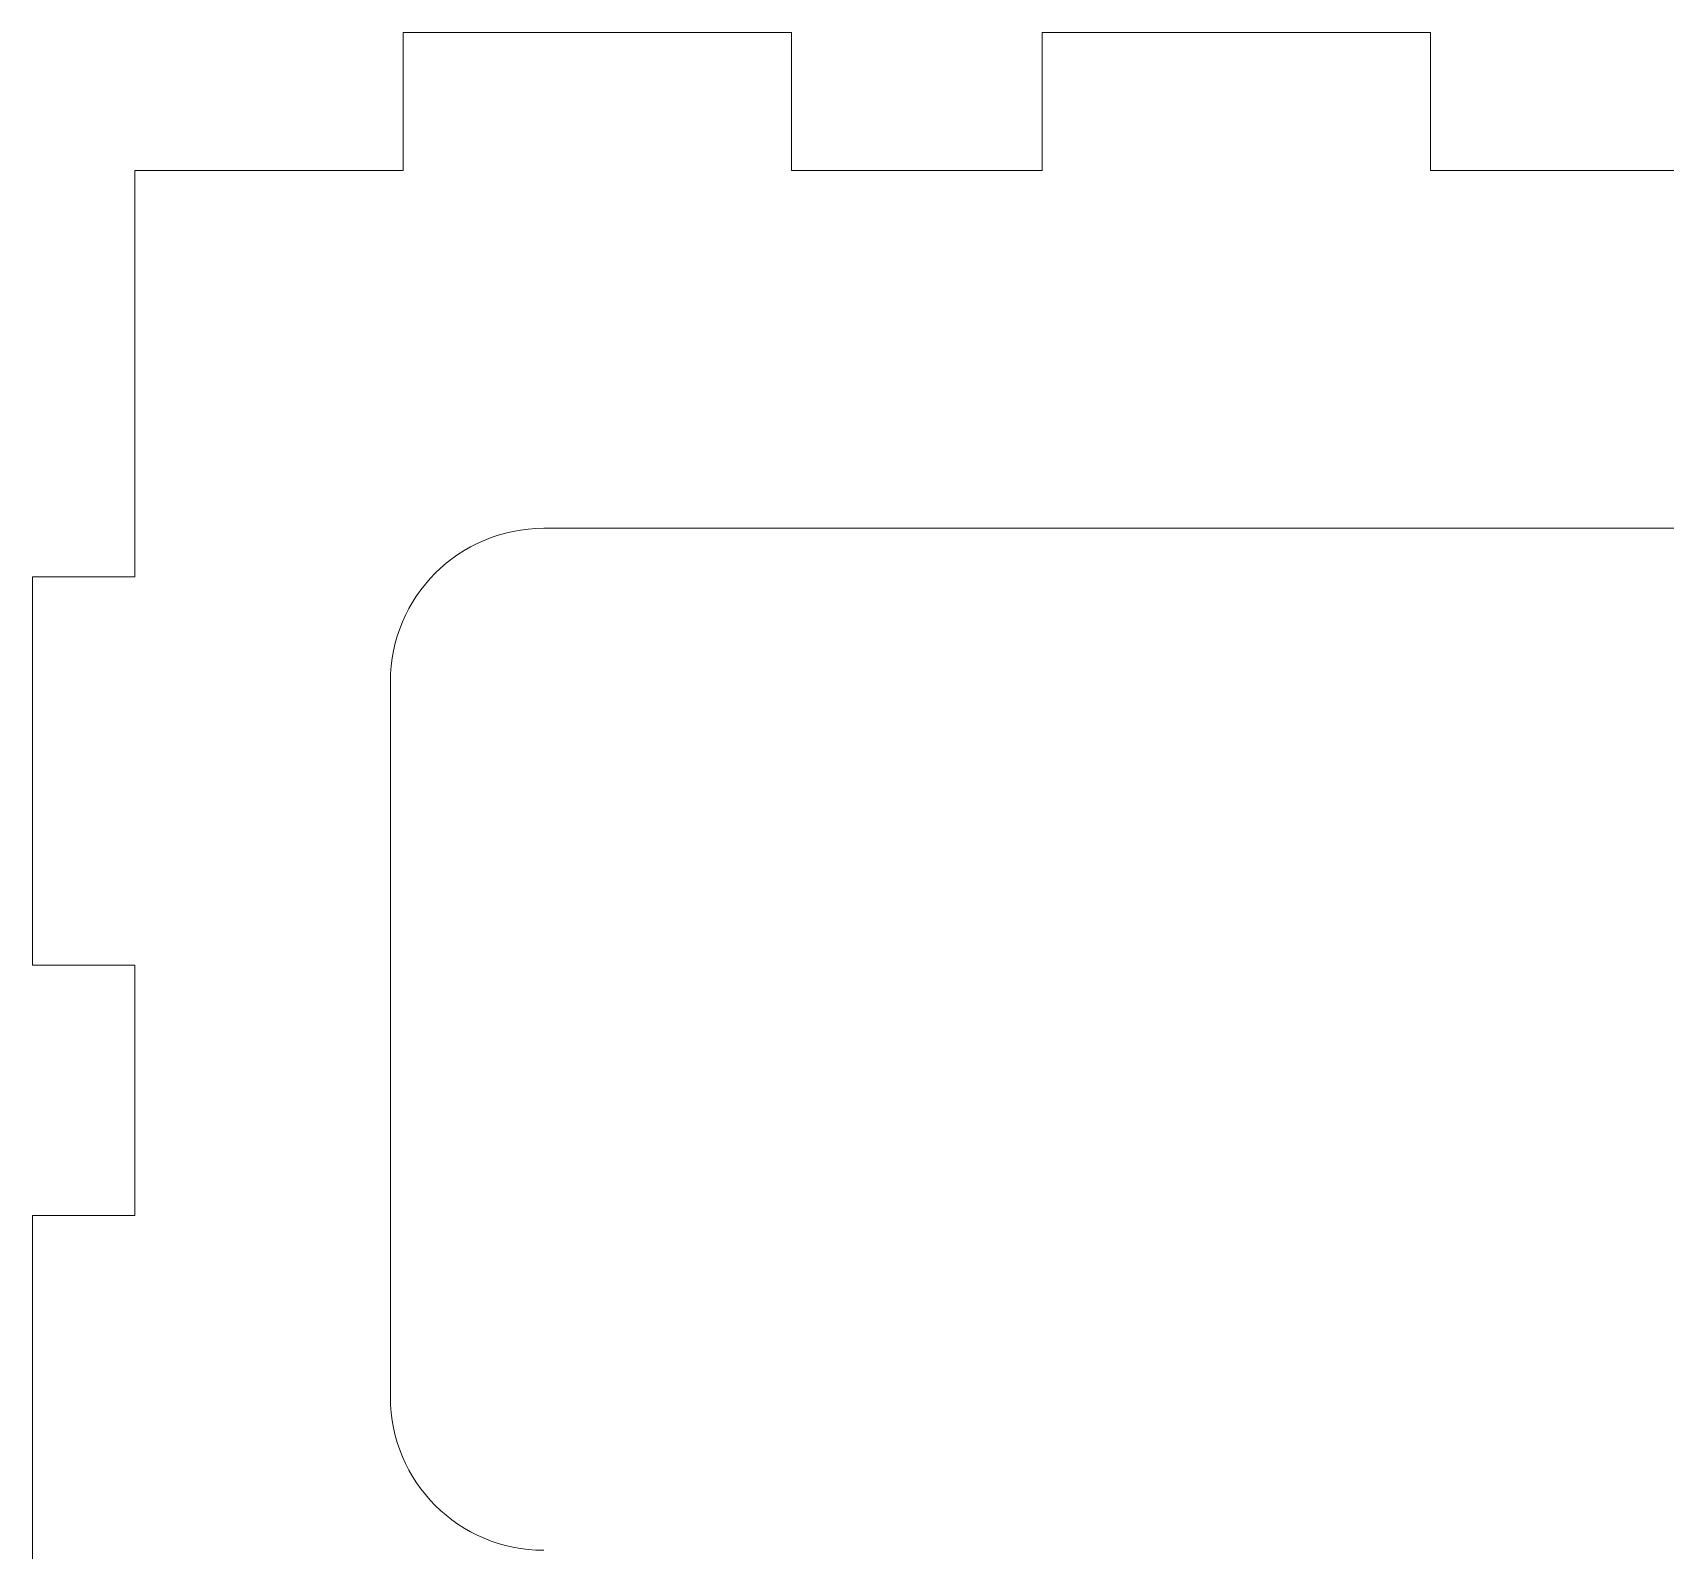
# Model space of a CAD drawing. Header units: inches. Extents: x -6.4 to 14.8, y -4.4 to 7.6.
# Drawn here: x 1.442 to 4.636, y -1.29 to 1.68 of the extents above; entities that cross this region are included whole.
import ezdxf

# ---------------------------------------------------------------- set-up
doc = ezdxf.new("R2010")
doc.units = ezdxf.units.IN
doc.header["$MEASUREMENT"] = 0

msp = doc.modelspace()

# ---------------------------------------------------------------- linework, layer by layer
at = {"color": 1, "linetype": 'Continuous', "lineweight": 5}
for p, q in [((2.9269, 1.6801), (2.1669, 1.6801)), ((2.1669, 1.6801), (2.1669, 1.4101)), ((2.9269, 1.4101), (2.9269, 1.6801)), ((4.1769, 1.6801), (3.4169, 1.6801)), ((3.4169, 1.6801), (3.4169, 1.4101)), ((4.1769, 1.4101), (4.1769, 1.6801)), ((2.1669, 1.4101), (1.6419, 1.4101)), ((1.6419, 1.4101), (1.6419, 0.6151)), ((3.4169, 1.4101), (2.9269, 1.4101)), ((5.2869, 1.4101), (4.1769, 1.4101)), ((7.0219, 0.7101), (2.4419, 0.7101)), ((1.6419, 0.6151), (1.4419, 0.6151)), ((1.4419, 0.6151), (1.4419, -0.1449)), ((2.1419, 0.4101), (2.1419, -0.9899)), ((1.4419, -0.1449), (1.6419, -0.1449)), ((1.6419, -0.1449), (1.6419, -0.6349)), ((1.6419, -0.6349), (1.4419, -0.6349)), ((1.4419, -0.6349), (1.4419, -1.3949))]:
    msp.add_line(p, q, dxfattribs=at)
for centre, start, end in [((2.4419, 0.4101), 90, 180), ((2.4419, -0.9899), 180, 270)]:
    msp.add_arc(centre, 0.3, start, end, dxfattribs=at)

doc.saveas('drawing.dxf')
